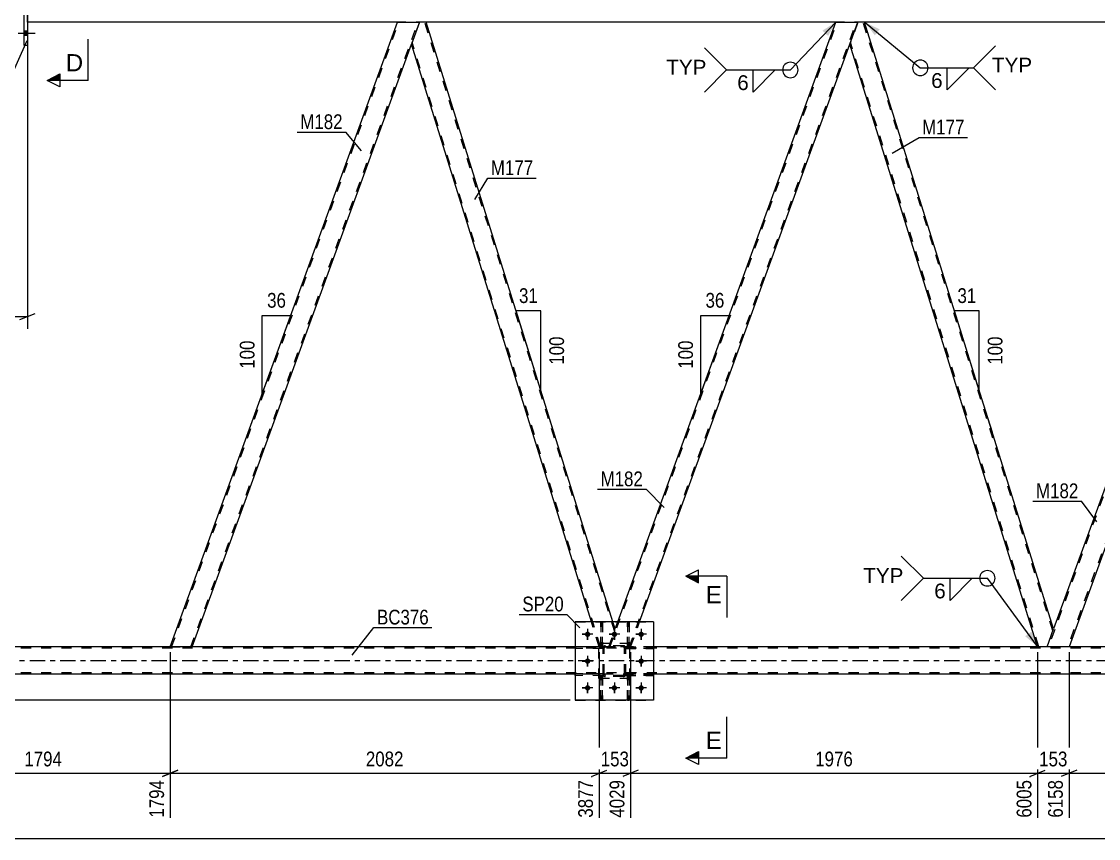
# Model space of a CAD drawing. Header units: millimetres. Extents: x 0 to 841, y 0 to 594.
# Drawn here: x 117.8 to 326.9, y 302.6 to 461.1 of the extents above; entities that cross this region are included whole.
import ezdxf

# ---------------------------------------------------------------- set-up
doc = ezdxf.new("R2010")
doc.units = ezdxf.units.MM
doc.linetypes.add('DXK_LINE_DOT2', pattern=[3.9198, 1.9599, -1.9599])
doc.linetypes.add('DXK_LINE_DOT3', pattern=[5.9187, 2.979, -0.9799, 0.9799, -0.9799])
doc.styles.add('Arial', font='ARIAL.TTF', dxfattribs={"height": 0.2})
doc.styles.add('Arial Narrow', font='ARIALN.TTF', dxfattribs={"height": 0.2})

# ---------------------------------------------------------------- blocks, each defined once
blk = doc.blocks.new('Part-318893670-3377 - 3250')
at = {"color": 2, "linetype": 'Continuous'}
for p, q in [((195.03, 460.98), (193.48, 456.73)), ((196.35, 460.98), (195.03, 460.98)), ((232.63, 344.59), (196.35, 460.98)), ((228.44, 344.59), (193.48, 456.73))]:
    blk.add_line(p, q, dxfattribs=at)
at = {"color": 7, "linetype": 'DXK_LINE_DOT2'}
for p, q in [((232.92, 342.86), (196.1, 460.98)), ((230.19, 339.76), (193.62, 457.1)), ((229.94, 339.76), (228.44, 344.59)), ((231.79, 339.76), (233.05, 343.23)), ((233.05, 343.23), (232.63, 344.59)), ((229.94, 339.76), (231.79, 339.76))]:
    blk.add_line(p, q, dxfattribs=at)
blk = doc.blocks.new('Part-318893670-3392 - 3250')
at = {"color": 2, "linetype": 'Continuous'}
for p, q in [((146.65, 339.76), (190.77, 460.98)), ((190.77, 460.98), (195.03, 460.98)), ((150.91, 339.76), (193.48, 456.73))]:
    blk.add_line(p, q, dxfattribs=at)
at = {"color": 7, "linetype": 'DXK_LINE_DOT2'}
for p, q in [((146.91, 339.76), (191.03, 460.98)), ((150.66, 339.76), (194.78, 460.98)), ((195.03, 460.98), (193.48, 456.73)), ((146.65, 339.76), (150.91, 339.76))]:
    blk.add_line(p, q, dxfattribs=at)
blk = doc.blocks.new('Part-318893670-3621 - 3250')
at = {"color": 7, "linetype": 'DXK_LINE_DOT2'}
for p, q in [((230.7, 339.75), (225.3, 339.75)), ((225.3, 339.75), (225.3, 339.43)), ((230.7, 339.43), (225.3, 339.43)), ((230.1, 339.43), (230.1, 339.75)), ((230.7, 339.43), (230.7, 339.75))]:
    blk.add_line(p, q, dxfattribs=at)
blk = doc.blocks.new('Part-318893670-3443 - 3250')
at = {"color": 2, "linetype": 'Continuous'}
for p, q in [((225.3, 339.76), (107.52, 339.76)), ((395.57, 339.76), (240.5, 339.76)), ((225.3, 334.48), (107.52, 334.48)), ((395.57, 334.48), (240.5, 334.48))]:
    blk.add_line(p, q, dxfattribs=at)
at = {"color": 7, "linetype": 'DXK_LINE_DOT2'}
for p, q in [((715.44, 339.52), (107.52, 339.52)), ((240.5, 339.76), (225.3, 339.76)), ((715.44, 334.72), (107.52, 334.72)), ((240.5, 334.48), (225.3, 334.48))]:
    blk.add_line(p, q, dxfattribs=at)
at = {"color": 7, "linetype": 'DXK_LINE_DOT3'}
blk.add_line((107.52, 337.12), (715.44, 337.12), dxfattribs=at)
blk = doc.blocks.new('Part-318893670-3609 - 3250')
at = {"color": 7, "linetype": 'DXK_LINE_DOT2'}
for p, q in [((235.46, 339.74), (235.46, 344.59)), ((235.46, 344.59), (235.78, 344.59)), ((235.78, 344.59), (235.78, 339.74)), ((235.46, 340.34), (235.78, 340.34)), ((235.78, 339.74), (235.46, 339.74))]:
    blk.add_line(p, q, dxfattribs=at)
blk = doc.blocks.new('Part-318893670-3587 - 3250')
at = {"color": 7, "linetype": 'DXK_LINE_DOT2'}
for p, q in [((230.7, 339.51), (230.74, 339.69)), ((230.74, 339.69), (230.7, 339.51)), ((230.7, 334.47), (230.7, 339.51)), ((230.94, 339.51), (230.96, 339.6)), ((230.94, 334.47), (230.94, 339.51)), ((230.96, 339.6), (231.01, 339.68)), ((231, 339.95), (231.18, 339.99)), ((231.18, 339.99), (231, 339.95)), ((231.01, 339.68), (231.09, 339.73)), ((231.09, 339.73), (231.18, 339.75)), ((234.62, 339.99), (231.18, 339.99)), ((231.18, 339.75), (234.62, 339.75)), ((234.62, 339.99), (234.81, 339.95)), ((234.81, 339.95), (234.62, 339.99)), ((234.62, 339.75), (234.72, 339.73)), ((234.72, 339.73), (234.79, 339.68)), ((234.79, 339.68), (234.85, 339.6)), ((234.85, 339.6), (234.86, 339.51)), ((234.86, 334.47), (234.86, 339.51)), ((235.07, 339.69), (235.1, 339.51)), ((235.1, 339.51), (235.07, 339.69)), ((235.1, 334.47), (235.1, 339.51)), ((230.74, 334.28), (230.7, 334.47)), ((230.7, 334.47), (230.74, 334.28)), ((230.96, 334.37), (230.94, 334.47)), ((231.01, 334.3), (230.96, 334.37)), ((231.18, 333.99), (231, 334.02)), ((231, 334.02), (231.18, 333.99)), ((231.09, 334.24), (231.01, 334.3)), ((231.18, 334.23), (231.09, 334.24)), ((234.62, 334.23), (231.18, 334.23)), ((234.62, 333.99), (231.18, 333.99)), ((234.72, 334.24), (234.62, 334.23)), ((234.81, 334.02), (234.62, 333.99)), ((234.62, 333.99), (234.81, 334.02)), ((234.79, 334.3), (234.72, 334.24)), ((234.85, 334.37), (234.79, 334.3)), ((234.86, 334.47), (234.85, 334.37)), ((235.1, 334.47), (235.07, 334.28)), ((235.07, 334.28), (235.1, 334.47))]:
    blk.add_line(p, q, dxfattribs=at)
at = {"color": 7, "linetype": 'DXK_LINE_DOT3'}
blk.add_line((232.9, 336.99), (232.9, 336.99), dxfattribs=at)
at = {"color": 7, "linetype": 'DXK_LINE_DOT2'}
for centre, start, end in [((231.18, 339.51), 112.5, 157.5), ((231.18, 339.51), 112.5, 157.5), ((234.62, 339.51), 22.5, 67.5), ((234.62, 339.51), 22.5, 67.5), ((231.18, 334.47), 202.5, 247.5), ((231.18, 334.47), 202.5, 247.5), ((234.62, 334.47), 292.5, 337.5), ((234.62, 334.47), 292.5, 337.5)]:
    blk.add_arc(centre, 0.48, start, end, dxfattribs=at)
blk = doc.blocks.new('Part-318893670-3475 - 3250')
at = {"color": 7, "linetype": 'DXK_LINE_DOT2'}
for p, q in [((230.58, 334.22), (230.26, 334.22)), ((230.26, 334.22), (230.26, 329.39)), ((230.26, 333.62), (230.58, 333.62)), ((230.58, 329.39), (230.58, 334.22)), ((230.26, 329.39), (230.58, 329.39))]:
    blk.add_line(p, q, dxfattribs=at)
blk = doc.blocks.new('Part-318893670-3476 - 3250')
at = {"color": 7, "linetype": 'DXK_LINE_DOT2'}
for p, q in [((235.78, 334.22), (235.46, 334.22)), ((235.46, 334.22), (235.46, 329.39)), ((235.46, 333.62), (235.78, 333.62)), ((235.78, 329.39), (235.78, 334.22)), ((235.46, 329.39), (235.78, 329.39))]:
    blk.add_line(p, q, dxfattribs=at)
blk = doc.blocks.new('Bolt-318893670-3637 - 3250')
at = {"linetype": 'Continuous'}
for points in [[(228.22, 342.19, -1), (227.18, 342.19, -1)], [(233.42, 342.19, -1), (232.38, 342.19, -1)], [(238.62, 342.19, -1), (237.58, 342.19, -1)], [(228.22, 336.99, -1), (227.18, 336.99, -1)], [(238.62, 336.99, -1), (237.58, 336.99, -1)], [(228.22, 331.79, -1), (227.18, 331.79, -1)], [(233.42, 331.79, -1), (232.38, 331.79, -1)], [(238.62, 331.79, -1), (237.58, 331.79, -1)]]:
    blk.add_hatch(color=1, dxfattribs=at).paths.add_polyline_path(points)
at = {"color": 1, "linetype": 'Continuous'}
for p, q in [((227.7, 343.23), (227.7, 341.15)), ((232.9, 343.23), (232.9, 341.15)), ((238.1, 343.23), (238.1, 341.15)), ((228.74, 342.19), (226.66, 342.19)), ((233.94, 342.19), (231.86, 342.19)), ((239.14, 342.19), (237.06, 342.19)), ((228.74, 336.99), (226.66, 336.99)), ((227.7, 338.03), (227.7, 335.95)), ((239.14, 336.99), (237.06, 336.99)), ((238.1, 338.03), (238.1, 335.95)), ((227.7, 332.83), (227.7, 330.75)), ((232.9, 332.83), (232.9, 330.75)), ((238.1, 332.83), (238.1, 330.75)), ((228.74, 331.79), (226.66, 331.79)), ((233.94, 331.79), (231.86, 331.79)), ((239.14, 331.79), (237.06, 331.79))]:
    blk.add_line(p, q, dxfattribs=at)
blk = doc.blocks.new('Part-318893670-3631 - 3250')
at = {"color": 7, "linetype": 'DXK_LINE_DOT2'}
for p, q in [((230.7, 339.75), (225.3, 339.75)), ((225.3, 339.43), (225.3, 339.75)), ((230.7, 339.43), (225.3, 339.43)), ((230.1, 339.43), (230.1, 339.75)), ((230.7, 339.75), (230.7, 339.43))]:
    blk.add_line(p, q, dxfattribs=at)
blk = doc.blocks.new('Part-318893670-3627 - 3250')
at = {"color": 7, "linetype": 'DXK_LINE_DOT2'}
for p, q in [((240.5, 339.75), (235.1, 339.75)), ((235.1, 339.75), (235.1, 339.43)), ((235.1, 339.43), (240.5, 339.43)), ((235.7, 339.43), (235.7, 339.75)), ((240.5, 339.43), (240.5, 339.75))]:
    blk.add_line(p, q, dxfattribs=at)
blk = doc.blocks.new('Part-318893670-3511 - 3250')
at = {"color": 2, "linetype": 'Continuous'}
blk.add_line((230.58, 344.59), (230.26, 344.59), dxfattribs=at)
at = {"color": 7, "linetype": 'DXK_LINE_DOT2'}
for p, q in [((230.26, 344.59), (230.26, 339.74)), ((230.58, 339.74), (230.58, 344.59)), ((230.26, 340.34), (230.58, 340.34)), ((230.26, 339.74), (230.58, 339.74))]:
    blk.add_line(p, q, dxfattribs=at)
blk = doc.blocks.new('Part-318893670-3512 - 3250')
at = {"color": 2, "linetype": 'Continuous'}
blk.add_line((235.78, 344.59), (235.46, 344.59), dxfattribs=at)
at = {"color": 7, "linetype": 'DXK_LINE_DOT2'}
for p, q in [((235.46, 344.59), (235.46, 339.74)), ((235.78, 339.74), (235.78, 344.59)), ((235.46, 340.34), (235.78, 340.34)), ((235.46, 339.74), (235.78, 339.74))]:
    blk.add_line(p, q, dxfattribs=at)
blk = doc.blocks.new('Part-318893670-3517 - 3250')
at = {"color": 2, "linetype": 'Continuous'}
for p, q in [((118.92, 469.48), (118.28, 469.48)), ((118.28, 456.48), (118.28, 469.48)), ((118.92, 469.48), (118.92, 456.48)), ((118.92, 456.48), (118.28, 456.48))]:
    blk.add_line(p, q, dxfattribs=at)
blk = doc.blocks.new('Part-318893670-3518 - 3250')
at = {"color": 7, "linetype": 'DXK_LINE_DOT2'}
for p, q in [((235.9, 340.39), (229.9, 340.39)), ((229.9, 333.59), (229.9, 340.39)), ((235.9, 333.59), (235.9, 340.39)), ((235.9, 333.59), (229.9, 333.59))]:
    blk.add_line(p, q, dxfattribs=at)
blk = doc.blocks.new('Part-318893670-3519 - 3250')
at = {"color": 7, "linetype": 'DXK_LINE_DOT2'}
for p, q in [((230.7, 339.51), (230.74, 339.69)), ((230.74, 339.69), (230.7, 339.51)), ((230.7, 334.47), (230.7, 339.51)), ((230.94, 339.51), (230.96, 339.6)), ((230.94, 334.47), (230.94, 339.51)), ((230.96, 339.6), (231.01, 339.68)), ((231, 339.95), (231.18, 339.99)), ((231.18, 339.99), (231, 339.95)), ((231.01, 339.68), (231.09, 339.73)), ((231.09, 339.73), (231.18, 339.75)), ((234.62, 339.99), (231.18, 339.99)), ((231.18, 339.75), (234.62, 339.75)), ((234.62, 339.99), (234.81, 339.95)), ((234.81, 339.95), (234.62, 339.99)), ((234.62, 339.75), (234.72, 339.73)), ((234.72, 339.73), (234.79, 339.68)), ((234.79, 339.68), (234.85, 339.6)), ((234.85, 339.6), (234.86, 339.51)), ((234.86, 334.47), (234.86, 339.51)), ((235.07, 339.69), (235.1, 339.51)), ((235.1, 339.51), (235.07, 339.69)), ((235.1, 334.47), (235.1, 339.51)), ((230.74, 334.28), (230.7, 334.47)), ((230.7, 334.47), (230.74, 334.28)), ((230.96, 334.37), (230.94, 334.47)), ((231.01, 334.3), (230.96, 334.37)), ((231.18, 333.99), (231, 334.02)), ((231, 334.02), (231.18, 333.99)), ((231.09, 334.24), (231.01, 334.3)), ((231.18, 334.23), (231.09, 334.24)), ((234.62, 334.23), (231.18, 334.23)), ((234.62, 333.99), (231.18, 333.99)), ((234.72, 334.24), (234.62, 334.23)), ((234.81, 334.02), (234.62, 333.99)), ((234.62, 333.99), (234.81, 334.02)), ((234.79, 334.3), (234.72, 334.24)), ((234.85, 334.37), (234.79, 334.3)), ((234.86, 334.47), (234.85, 334.37)), ((235.1, 334.47), (235.07, 334.28)), ((235.07, 334.28), (235.1, 334.47))]:
    blk.add_line(p, q, dxfattribs=at)
at = {"color": 7, "linetype": 'DXK_LINE_DOT3'}
blk.add_line((232.9, 336.99), (232.9, 336.99), dxfattribs=at)
at = {"color": 7, "linetype": 'DXK_LINE_DOT2'}
for centre, start, end in [((231.18, 339.51), 112.5, 157.5), ((231.18, 339.51), 112.5, 157.5), ((234.62, 339.51), 22.5, 67.5), ((234.62, 339.51), 22.5, 67.5), ((231.18, 334.47), 202.5, 247.5), ((231.18, 334.47), 202.5, 247.5), ((234.62, 334.47), 292.5, 337.5), ((234.62, 334.47), 292.5, 337.5)]:
    blk.add_arc(centre, 0.48, start, end, dxfattribs=at)
blk = doc.blocks.new('Part-318893670-3529 - 3250')
at = {"color": 7, "linetype": 'DXK_LINE_DOT2'}
for p, q in [((230.7, 334.55), (225.3, 334.55)), ((225.3, 334.55), (225.3, 334.23)), ((230.7, 334.23), (225.3, 334.23)), ((230.1, 334.23), (230.1, 334.55)), ((230.7, 334.23), (230.7, 334.55))]:
    blk.add_line(p, q, dxfattribs=at)
blk = doc.blocks.new('Part-318893670-3534 - 3250')
at = {"color": 2, "linetype": 'Continuous'}
for p, q in [((240.5, 344.59), (225.3, 344.59)), ((225.3, 344.59), (225.3, 329.39)), ((240.5, 344.59), (240.5, 329.39)), ((240.5, 329.39), (225.3, 329.39))]:
    blk.add_line(p, q, dxfattribs=at)
blk = doc.blocks.new('Part-318893670-3537 - 3250')
at = {"color": 7, "linetype": 'DXK_LINE_DOT2'}
for p, q in [((230.26, 339.74), (230.26, 344.59)), ((230.26, 344.59), (230.58, 344.59)), ((230.58, 344.59), (230.58, 339.74)), ((230.26, 340.34), (230.58, 340.34)), ((230.58, 339.74), (230.26, 339.74))]:
    blk.add_line(p, q, dxfattribs=at)
blk = doc.blocks.new('Part-318893670-3659 - 3250')
at = {"color": 7, "linetype": 'DXK_LINE_DOT2'}
for p, q in [((118.92, 460.98), (118.92, 464.98)), ((196.35, 460.98), (190.77, 460.98)), ((281.48, 460.98), (275.91, 460.98))]:
    blk.add_line(p, q, dxfattribs=at)
at = {"color": 2, "linetype": 'Continuous'}
for p, q in [((190.77, 460.98), (118.92, 460.98)), ((275.91, 460.98), (196.35, 460.98)), ((361.04, 460.98), (281.48, 460.98))]:
    blk.add_line(p, q, dxfattribs=at)
blk = doc.blocks.new('Part-318893670-3542 - 3250')
at = {"color": 7, "linetype": 'DXK_LINE_DOT2'}
for p, q in [((232.04, 339.76), (276.16, 460.98)), ((235.79, 339.76), (279.91, 460.98)), ((280.17, 460.98), (278.62, 456.73)), ((231.79, 339.76), (233.54, 344.59)), ((236.04, 339.76), (237.8, 344.59)), ((236.04, 339.76), (231.79, 339.76))]:
    blk.add_line(p, q, dxfattribs=at)
at = {"color": 2, "linetype": 'Continuous'}
for p, q in [((233.54, 344.59), (275.91, 460.98)), ((275.91, 460.98), (280.17, 460.98)), ((237.8, 344.59), (278.62, 456.73))]:
    blk.add_line(p, q, dxfattribs=at)
blk = doc.blocks.new('Part-318893670-3572 - 3250')
at = {"color": 7, "linetype": 'DXK_LINE_DOT2'}
for p, q in [((225.3, 344.59), (240.5, 344.59)), ((225.3, 344.59), (225.3, 329.39)), ((240.5, 344.59), (240.5, 329.39)), ((225.3, 329.39), (240.5, 329.39))]:
    blk.add_line(p, q, dxfattribs=at)
blk = doc.blocks.new('Part-318893670-3582 - 3250')
at = {"color": 2, "linetype": 'Continuous'}
for p, q in [((278.62, 456.73), (280.17, 460.98)), ((281.48, 460.98), (280.17, 460.98)), ((318.19, 343.23), (281.48, 460.98)), ((315.08, 339.76), (278.62, 456.73)), ((316.92, 339.76), (318.19, 343.23))]:
    blk.add_line(p, q, dxfattribs=at)
at = {"color": 7, "linetype": 'DXK_LINE_DOT2'}
for p, q in [((318.05, 342.86), (281.23, 460.98)), ((315.33, 339.76), (278.75, 457.1)), ((316.92, 339.76), (315.08, 339.76))]:
    blk.add_line(p, q, dxfattribs=at)
blk = doc.blocks.new('Part-318893670-3588 - 3250')
at = {"color": 7, "linetype": 'DXK_LINE_DOT2'}
for p, q in [((235.9, 340.39), (229.9, 340.39)), ((229.9, 333.59), (229.9, 340.39)), ((235.9, 333.59), (235.9, 340.39)), ((235.9, 333.59), (229.9, 333.59))]:
    blk.add_line(p, q, dxfattribs=at)
blk = doc.blocks.new('Part-318893670-3589 - 3250')
at = {"color": 7, "linetype": 'DXK_LINE_DOT2'}
for p, q in [((235.1, 339.43), (235.1, 339.75)), ((235.1, 339.75), (240.5, 339.75)), ((240.5, 339.43), (235.1, 339.43)), ((235.7, 339.43), (235.7, 339.75)), ((240.5, 339.75), (240.5, 339.43))]:
    blk.add_line(p, q, dxfattribs=at)
blk = doc.blocks.new('Bolt-318893670-3594 - 3250')
at = {"linetype": 'Continuous'}
for points in [[(118.92, 466.64), (118.92, 467.52), (118.28, 467.52), (118.28, 466.64)], [(118.92, 466.64), (118.92, 467.52), (118.28, 467.52), (118.28, 466.64)], [(118.92, 466.64), (118.92, 467.52), (118.28, 467.52), (118.28, 466.64)], [(118.92, 462.54), (118.92, 463.42), (118.28, 463.42), (118.28, 462.54)], [(118.92, 462.54), (118.92, 463.42), (118.28, 463.42), (118.28, 462.54)], [(118.92, 458.44), (118.92, 459.32), (118.28, 459.32), (118.28, 458.44)], [(118.92, 458.44), (118.92, 459.32), (118.28, 459.32), (118.28, 458.44)], [(118.92, 458.44), (118.92, 459.32), (118.28, 459.32), (118.28, 458.44)]]:
    blk.add_hatch(color=1, dxfattribs=at).paths.add_polyline_path(points)
at = {"color": 1, "linetype": 'Continuous'}
for p, q in [((117.12, 467.08), (120.44, 467.08)), ((117.12, 467.08), (120.44, 467.08)), ((117.12, 467.08), (120.44, 467.08)), ((118.28, 467.52), (118.92, 467.52)), ((118.28, 467.52), (118.92, 467.52)), ((118.28, 467.52), (118.92, 467.52)), ((118.28, 466.64), (118.92, 466.64)), ((118.28, 466.64), (118.92, 466.64)), ((118.28, 466.64), (118.92, 466.64)), ((117.12, 462.98), (120.44, 462.98)), ((117.12, 462.98), (120.44, 462.98)), ((118.28, 463.42), (118.92, 463.42)), ((118.28, 463.42), (118.92, 463.42)), ((118.28, 462.54), (118.92, 462.54)), ((118.28, 462.54), (118.92, 462.54)), ((117.12, 458.88), (120.44, 458.88)), ((117.12, 458.88), (120.44, 458.88)), ((117.12, 458.88), (120.44, 458.88)), ((118.28, 459.32), (118.92, 459.32)), ((118.28, 459.32), (118.92, 459.32)), ((118.28, 459.32), (118.92, 459.32)), ((118.28, 458.44), (118.92, 458.44)), ((118.28, 458.44), (118.92, 458.44)), ((118.28, 458.44), (118.92, 458.44))]:
    blk.add_line(p, q, dxfattribs=at)
blk = doc.blocks.new('Part-318893670-3602 - 3250')
at = {"color": 7, "linetype": 'DXK_LINE_DOT2'}
for p, q in [((235.1, 334.23), (235.1, 334.55)), ((235.1, 334.55), (240.5, 334.55)), ((240.5, 334.23), (235.1, 334.23)), ((235.7, 334.23), (235.7, 334.55)), ((240.5, 334.55), (240.5, 334.23))]:
    blk.add_line(p, q, dxfattribs=at)
blk = doc.blocks.new('Part-318893670-3612 - 3250')
at = {"color": 7, "linetype": 'DXK_LINE_DOT2'}
for p, q in [((230.26, 329.39), (230.26, 334.22)), ((230.26, 334.22), (230.58, 334.22)), ((230.26, 333.62), (230.58, 333.62)), ((230.58, 334.22), (230.58, 329.39)), ((230.58, 329.39), (230.26, 329.39))]:
    blk.add_line(p, q, dxfattribs=at)
blk = doc.blocks.new('Part-318893670-3615 - 3250')
at = {"color": 7, "linetype": 'DXK_LINE_DOT2'}
for p, q in [((235.46, 329.39), (235.46, 334.22)), ((235.46, 334.22), (235.78, 334.22)), ((235.46, 333.62), (235.78, 333.62)), ((235.78, 334.22), (235.78, 329.39)), ((235.78, 329.39), (235.46, 329.39))]:
    blk.add_line(p, q, dxfattribs=at)
blk = doc.blocks.new('Part-318893670-3618 - 3250')
at = {"color": 7, "linetype": 'DXK_LINE_DOT2'}
for p, q in [((240.5, 334.55), (235.1, 334.55)), ((235.1, 334.55), (235.1, 334.23)), ((235.1, 334.23), (240.5, 334.23)), ((235.7, 334.23), (235.7, 334.55)), ((240.5, 334.23), (240.5, 334.55))]:
    blk.add_line(p, q, dxfattribs=at)
blk = doc.blocks.new('Part-318893670-3632 - 3250')
at = {"color": 7, "linetype": 'DXK_LINE_DOT2'}
for p, q in [((230.7, 334.55), (225.3, 334.55)), ((225.3, 334.23), (225.3, 334.55)), ((230.7, 334.23), (225.3, 334.23)), ((230.1, 334.23), (230.1, 334.55)), ((230.7, 334.55), (230.7, 334.23))]:
    blk.add_line(p, q, dxfattribs=at)
blk = doc.blocks.new('Bolt-318893670-3638 - 3250')
at = {"color": 1, "linetype": 'Continuous'}
for p, q in [((227.7, 343.23), (227.7, 342.53)), ((232.9, 343.23), (232.9, 342.53)), ((238.1, 343.23), (238.1, 342.53)), ((226.66, 342.19), (227.36, 342.19)), ((227.7, 341.15), (227.7, 341.84)), ((228.74, 342.19), (228.05, 342.19)), ((231.86, 342.19), (232.56, 342.19)), ((232.9, 341.15), (232.9, 341.84)), ((233.94, 342.19), (233.25, 342.19)), ((237.06, 342.19), (237.76, 342.19)), ((238.1, 341.15), (238.1, 341.84)), ((239.14, 342.19), (238.45, 342.19)), ((226.66, 336.99), (227.36, 336.99)), ((227.7, 338.03), (227.7, 337.33)), ((228.74, 336.99), (228.05, 336.99)), ((237.06, 336.99), (237.76, 336.99)), ((238.1, 338.03), (238.1, 337.33)), ((239.14, 336.99), (238.45, 336.99)), ((227.7, 335.95), (227.7, 336.64)), ((238.1, 335.95), (238.1, 336.64)), ((227.7, 332.83), (227.7, 332.13)), ((232.9, 332.83), (232.9, 332.13)), ((238.1, 332.83), (238.1, 332.13)), ((226.66, 331.79), (227.36, 331.79)), ((227.7, 330.75), (227.7, 331.44)), ((228.74, 331.79), (228.05, 331.79)), ((231.86, 331.79), (232.56, 331.79)), ((232.9, 330.75), (232.9, 331.44)), ((233.94, 331.79), (233.25, 331.79)), ((237.06, 331.79), (237.76, 331.79)), ((238.1, 330.75), (238.1, 331.44)), ((239.14, 331.79), (238.45, 331.79))]:
    blk.add_line(p, q, dxfattribs=at)
blk = doc.blocks.new('Part-318893670-3644 - 3250')
at = {"color": 7, "linetype": 'DXK_LINE_DOT2'}
for p, q in [((361.3, 460.98), (317.18, 339.76)), ((365.04, 460.98), (320.92, 339.76)), ((365.3, 460.98), (363.75, 456.73)), ((316.92, 339.76), (318.19, 343.23)), ((321.18, 339.76), (316.92, 339.76))]:
    blk.add_line(p, q, dxfattribs=at)
at = {"color": 2, "linetype": 'Continuous'}
for p, q in [((361.04, 460.98), (318.19, 343.23)), ((365.3, 460.98), (361.04, 460.98)), ((363.75, 456.73), (321.18, 339.76))]:
    blk.add_line(p, q, dxfattribs=at)
blk = doc.blocks.new('AngleDimension-318893670-12208 - 3250')
at = {"color": 7, "linetype": 'Continuous'}
for p, q in [((164.52, 404.08), (170.07, 404.08)), ((164.52, 388.86), (170.07, 404.08)), ((164.52, 388.86), (164.52, 404.08)), ((164.77, 389.55), (164.52, 388.86))]:
    blk.add_line(p, q, dxfattribs=at)
at = {"color": 0}
for points in [[(169.72, 404.98), (169.72, 409.18), (164.87, 409.18), (164.87, 404.98)], [(163.62, 399.81), (159.42, 399.81), (159.42, 393.13), (163.62, 393.13)]]:
    blk.add_wipeout(points, dxfattribs=at)
at = {"color": 3, "style": 'Arial Narrow'}
blk.add_text('36', height=2.863, dxfattribs=at).set_placement((165.47, 405.58))
blk.add_text('100', height=2.863, rotation=90.0002, dxfattribs=at).set_placement((163.02, 393.73))
blk = doc.blocks.new('StraightDimension-318893670-4347 - 3250')
at = {"color": 7, "linetype": 'Continuous'}
for p, q in [((46.69, 471.81), (45.49, 474.81)), ((121.87, 473.31), (43.24, 473.31)), ((46.09, 329.39), (46.09, 473.31)), ((45.49, 330.89), (46.69, 327.89)), ((224.3, 329.39), (43.24, 329.39))]:
    blk.add_line(p, q, dxfattribs=at)
at = {"color": 0}
blk.add_wipeout([(45.34, 405.6), (41.14, 405.6), (41.14, 397.09), (45.34, 397.09)], dxfattribs=at)
at = {"color": 3, "style": 'Arial Narrow'}
blk.add_text('3598', height=2.863, rotation=90.0002, dxfattribs=at).set_placement((44.74, 397.69))
blk = doc.blocks.new('AngleDimension-318893670-12347 - 3250')
at = {"color": 7, "linetype": 'Continuous'}
for p, q in [((249.66, 404.08), (255.2, 404.08)), ((249.66, 388.86), (255.2, 404.08)), ((249.66, 388.86), (249.66, 404.08)), ((249.91, 389.55), (249.66, 388.86))]:
    blk.add_line(p, q, dxfattribs=at)
at = {"color": 0}
for points in [[(254.86, 404.98), (254.86, 409.18), (250, 409.18), (250, 404.98)], [(248.76, 399.81), (244.56, 399.81), (244.56, 393.13), (248.76, 393.13)]]:
    blk.add_wipeout(points, dxfattribs=at)
at = {"color": 3, "style": 'Arial Narrow'}
blk.add_text('36', height=2.863, dxfattribs=at).set_placement((250.6, 405.58))
blk.add_text('100', height=2.863, rotation=90.0002, dxfattribs=at).set_placement((248.16, 393.73))
blk = doc.blocks.new('StraightDimension-318893670-4085 - 3250')
at = {"color": 7, "linetype": 'Continuous'}
for p, q in [((321.18, 338.76), (321.18, 306.61)), ((400.21, 338.76), (400.21, 306.61)), ((322.68, 315.82), (319.68, 314.62)), ((398.71, 314.62), (401.71, 315.82)), ((321.18, 315.22), (400.21, 315.22))]:
    blk.add_line(p, q, dxfattribs=at)
at = {"color": 0}
blk.add_wipeout([(364.95, 315.97), (364.95, 320.17), (356.44, 320.17), (356.44, 315.97)], dxfattribs=at)
at = {"color": 0, "linetype": 'Continuous'}
blk.add_wipeout([(399.61, 314.52), (395.41, 314.52), (395.41, 306.01), (399.61, 306.01)], dxfattribs=at)
at = {"color": 3, "style": 'Arial Narrow'}
blk.add_text('1976', height=2.863, dxfattribs=at).set_placement((357.04, 316.57))
at = {"color": 3, "linetype": 'Continuous', "style": 'Arial Narrow'}
blk.add_text('8133', height=2.863, rotation=90.0002, dxfattribs=at).set_placement((399.01, 306.61))
blk = doc.blocks.new('StraightDimension-318893670-3990 - 3250')
at = {"color": 7, "linetype": 'Continuous'}
blk.add_line((96.66, 302.58), (767.17, 302.58), dxfattribs=at)
blk = doc.blocks.new('StraightDimension-318893670-4001 - 3250')
at = {"color": 7, "linetype": 'Continuous'}
for p, q in [((146.65, 338.76), (146.65, 306.61)), ((97.3, 329.62), (97.3, 312.09)), ((98.8, 315.82), (95.8, 314.62)), ((145.15, 314.62), (148.15, 315.82)), ((97.3, 315.22), (146.65, 315.22))]:
    blk.add_line(p, q, dxfattribs=at)
at = {"color": 0}
blk.add_wipeout([(126.23, 315.97), (126.23, 320.17), (117.72, 320.17), (117.72, 315.97)], dxfattribs=at)
at = {"color": 0, "linetype": 'Continuous'}
for points in [[(96.7, 314.52), (92.5, 314.52), (92.5, 311.49), (96.7, 311.49)], [(146.05, 314.52), (141.85, 314.52), (141.85, 306.01), (146.05, 306.01)]]:
    blk.add_wipeout(points, dxfattribs=at)
at = {"color": 3, "style": 'Arial Narrow'}
blk.add_text('1794', height=2.863, dxfattribs=at).set_placement((118.32, 316.57))
at = {"color": 3, "linetype": 'Continuous', "style": 'Arial Narrow'}
for s, height, p in [('0', 2.86, (96.1, 312.09)), ('1794', 2.863, (145.45, 306.61))]:
    blk.add_text(s, height=height, rotation=90.0002, dxfattribs=at).set_placement(p)
blk = doc.blocks.new('StraightDimension-318893670-4011 - 3250')
at = {"color": 7, "linetype": 'Continuous'}
for p, q in [((146.65, 338.76), (146.65, 306.61)), ((229.94, 338.76), (229.94, 306.61)), ((148.15, 315.82), (145.15, 314.62)), ((228.44, 314.62), (231.44, 315.82)), ((146.65, 315.22), (229.94, 315.22))]:
    blk.add_line(p, q, dxfattribs=at)
at = {"color": 0}
blk.add_wipeout([(192.55, 315.97), (192.55, 320.17), (184.04, 320.17), (184.04, 315.97)], dxfattribs=at)
at = {"color": 0, "linetype": 'Continuous'}
blk.add_wipeout([(229.34, 314.52), (225.14, 314.52), (225.14, 306.01), (229.34, 306.01)], dxfattribs=at)
at = {"color": 3, "style": 'Arial Narrow'}
blk.add_text('2082', height=2.863, dxfattribs=at).set_placement((184.64, 316.57))
at = {"color": 3, "linetype": 'Continuous', "style": 'Arial Narrow'}
blk.add_text('3877', height=2.863, rotation=90.0002, dxfattribs=at).set_placement((228.74, 306.61))
blk = doc.blocks.new('StraightDimension-318893670-4028 - 3250')
at = {"color": 7, "linetype": 'Continuous'}
for p, q in [((229.94, 338.76), (229.94, 306.61)), ((236.04, 338.76), (236.04, 306.61)), ((228.44, 314.62), (231.44, 315.82)), ((237.54, 315.82), (234.54, 314.62)), ((229.94, 315.22), (236.04, 315.22))]:
    blk.add_line(p, q, dxfattribs=at)
at = {"color": 0}
blk.add_wipeout([(236.34, 315.97), (236.34, 320.17), (229.65, 320.17), (229.65, 315.97)], dxfattribs=at)
at = {"color": 0, "linetype": 'Continuous'}
blk.add_wipeout([(235.44, 314.52), (231.24, 314.52), (231.24, 306.01), (235.44, 306.01)], dxfattribs=at)
at = {"color": 3, "style": 'Arial Narrow'}
blk.add_text('153', height=2.863, dxfattribs=at).set_placement((230.25, 316.57))
at = {"color": 3, "linetype": 'Continuous', "style": 'Arial Narrow'}
blk.add_text('4029', height=2.863, rotation=90.0002, dxfattribs=at).set_placement((234.84, 306.61))
blk = doc.blocks.new('StraightDimension-318893670-4047 - 3250')
at = {"color": 7, "linetype": 'Continuous'}
for p, q in [((236.04, 338.76), (236.04, 306.61)), ((315.08, 338.76), (315.08, 306.61)), ((237.54, 315.82), (234.54, 314.62)), ((313.58, 314.62), (316.58, 315.82)), ((236.04, 315.22), (315.08, 315.22))]:
    blk.add_line(p, q, dxfattribs=at)
at = {"color": 0}
blk.add_wipeout([(279.82, 315.97), (279.82, 320.17), (271.3, 320.17), (271.3, 315.97)], dxfattribs=at)
at = {"color": 0, "linetype": 'Continuous'}
blk.add_wipeout([(314.48, 314.52), (310.28, 314.52), (310.28, 306.01), (314.48, 306.01)], dxfattribs=at)
at = {"color": 3, "style": 'Arial Narrow'}
blk.add_text('1976', height=2.863, dxfattribs=at).set_placement((271.9, 316.57))
at = {"color": 3, "linetype": 'Continuous', "style": 'Arial Narrow'}
blk.add_text('6005', height=2.863, rotation=90.0002, dxfattribs=at).set_placement((313.88, 306.61))
blk = doc.blocks.new('StraightDimension-318893670-4066 - 3250')
at = {"color": 7, "linetype": 'Continuous'}
for p, q in [((315.08, 338.76), (315.08, 306.61)), ((321.18, 338.76), (321.18, 306.61)), ((313.58, 314.62), (316.58, 315.82)), ((322.68, 315.82), (319.68, 314.62)), ((315.08, 315.22), (321.18, 315.22))]:
    blk.add_line(p, q, dxfattribs=at)
at = {"color": 0}
blk.add_wipeout([(321.47, 315.97), (321.47, 320.17), (314.79, 320.17), (314.79, 315.97)], dxfattribs=at)
at = {"color": 0, "linetype": 'Continuous'}
blk.add_wipeout([(320.58, 314.52), (316.38, 314.52), (316.38, 306.01), (320.58, 306.01)], dxfattribs=at)
at = {"color": 3, "style": 'Arial Narrow'}
blk.add_text('153', height=2.863, dxfattribs=at).set_placement((315.39, 316.57))
at = {"color": 3, "linetype": 'Continuous', "style": 'Arial Narrow'}
blk.add_text('6158', height=2.863, rotation=90.0002, dxfattribs=at).set_placement((319.98, 306.61))
blk = doc.blocks.new('StraightDimension-318893670-4255 - 3250')
at = {"color": 7, "linetype": 'Continuous'}
for p, q in [((118.92, 459.98), (118.92, 401.48)), ((97.3, 340.76), (97.3, 406.73)), ((98.8, 404.48), (95.8, 403.28)), ((97.3, 403.88), (118.92, 403.88)), ((117.42, 403.28), (120.42, 404.48))]:
    blk.add_line(p, q, dxfattribs=at)
at = {"color": 0}
blk.add_wipeout([(112.36, 404.63), (112.36, 408.83), (103.85, 408.83), (103.85, 404.63)], dxfattribs=at)
at = {"color": 3, "style": 'Arial Narrow'}
blk.add_text('1101', height=2.863, dxfattribs=at).set_placement((104.45, 405.23))
blk = doc.blocks.new('AngleDimension-318893670-12222 - 3250')
at = {"color": 7, "linetype": 'Continuous'}
for p, q in [((218.62, 404.99), (213.8, 404.99)), ((218.62, 389.52), (213.8, 404.99)), ((218.62, 389.52), (218.62, 404.99)), ((221.17, 381.34), (218.62, 389.52))]:
    blk.add_line(p, q, dxfattribs=at)
at = {"color": 0}
for points in [[(218.64, 405.89), (218.64, 410.09), (213.78, 410.09), (213.78, 405.89)], [(223.72, 400.59), (219.52, 400.59), (219.52, 393.91), (223.72, 393.91)]]:
    blk.add_wipeout(points, dxfattribs=at)
at = {"color": 3, "style": 'Arial Narrow'}
blk.add_text('31', height=2.863, dxfattribs=at).set_placement((214.38, 406.49))
blk.add_text('100', height=2.863, rotation=90.0002, dxfattribs=at).set_placement((223.12, 394.51))
blk = doc.blocks.new('AngleDimension-318893670-12345 - 3250')
at = {"color": 7, "linetype": 'Continuous'}
for p, q in [((303.76, 404.99), (298.94, 404.99)), ((303.76, 389.52), (298.94, 404.99)), ((303.76, 389.52), (303.76, 404.99)), ((306.31, 381.34), (303.76, 389.52))]:
    blk.add_line(p, q, dxfattribs=at)
at = {"color": 0}
for points in [[(303.78, 405.89), (303.78, 410.09), (298.92, 410.09), (298.92, 405.89)], [(308.86, 400.59), (304.66, 400.59), (304.66, 393.91), (308.86, 393.91)]]:
    blk.add_wipeout(points, dxfattribs=at)
at = {"color": 3, "style": 'Arial Narrow'}
blk.add_text('31', height=2.863, dxfattribs=at).set_placement((299.52, 406.49))
blk.add_text('100', height=2.863, rotation=90.0002, dxfattribs=at).set_placement((308.26, 394.51))
blk = doc.blocks.new('Mark-318893670-3373 - 3250')
at = {"color": 0}
blk.add_wipeout([(217.13, 431.31), (217.13, 434.31), (208.91, 434.31), (208.91, 431.31)], dxfattribs=at)
blk.add_wipeout([(217.13, 431.31), (217.13, 434.31), (208.91, 434.31), (208.91, 431.31)], dxfattribs=at)
at = {"color": 30, "linetype": 'Continuous'}
for p, q in [((205.79, 426.58), (208.31, 430.71)), ((208.31, 430.71), (217.73, 430.71))]:
    blk.add_line(p, q, dxfattribs=at)
at = {"color": 3, "style": 'Arial Narrow'}
blk.add_text('M177', height=2.863, dxfattribs=at).set_placement((208.91, 431.31))
blk = doc.blocks.new('Mark-318893670-3388 - 3250')
at = {"color": 0}
blk.add_wipeout([(180.13, 440.24), (180.13, 443.24), (171.91, 443.24), (171.91, 440.24)], dxfattribs=at)
blk.add_wipeout([(180.13, 440.24), (180.13, 443.24), (171.91, 443.24), (171.91, 440.24)], dxfattribs=at)
at = {"color": 30, "linetype": 'Continuous'}
for p in [(171.31, 439.64), (183.82, 436.04)]:
    blk.add_line(p, (180.73, 439.64), dxfattribs=at)
at = {"color": 3, "style": 'Arial Narrow'}
blk.add_text('M182', height=2.863, dxfattribs=at).set_placement((171.91, 440.24))
blk = doc.blocks.new('Mark-318893670-3439 - 3250')
at = {"color": 0}
blk.add_wipeout([(196.86, 344.1), (196.86, 347.1), (186.81, 347.1), (186.81, 344.1)], dxfattribs=at)
blk.add_wipeout([(196.86, 344.1), (196.86, 347.1), (186.81, 347.1), (186.81, 344.1)], dxfattribs=at)
at = {"color": 30, "linetype": 'Continuous'}
for p, q in [((182, 338.15), (186.21, 343.5)), ((186.21, 343.5), (197.46, 343.5))]:
    blk.add_line(p, q, dxfattribs=at)
at = {"color": 3, "style": 'Arial Narrow'}
blk.add_text('BC376', height=2.863, dxfattribs=at).set_placement((186.81, 344.1))
blk = doc.blocks.new('Mark-318893670-3513 - 3250')
at = {"color": 0}
blk.add_wipeout([(112.79, 445.94), (112.79, 448.94), (104.75, 448.94), (104.75, 445.94)], dxfattribs=at)
blk.add_wipeout([(112.79, 445.94), (112.79, 448.94), (104.75, 448.94), (104.75, 445.94)], dxfattribs=at)
at = {"color": 30, "linetype": 'Continuous'}
for p in [(118.8, 457.37), (104.15, 445.34)]:
    blk.add_line(p, (113.39, 445.34), dxfattribs=at)
at = {"color": 3, "style": 'Arial Narrow'}
blk.add_text('SP19', height=2.863, dxfattribs=at).set_placement((104.75, 445.94))
blk = doc.blocks.new('Mark-318893670-3530 - 3250')
at = {"color": 0}
blk.add_wipeout([(223.07, 346.64), (223.07, 349.64), (215.03, 349.64), (215.03, 346.64)], dxfattribs=at)
blk.add_wipeout([(223.07, 346.64), (223.07, 349.64), (215.03, 349.64), (215.03, 346.64)], dxfattribs=at)
at = {"color": 30, "linetype": 'Continuous'}
for p in [(214.43, 346.04), (226.19, 343.46)]:
    blk.add_line(p, (223.67, 346.04), dxfattribs=at)
at = {"color": 3, "style": 'Arial Narrow'}
blk.add_text('SP20', height=2.863, dxfattribs=at).set_placement((215.03, 346.64))
blk = doc.blocks.new('Mark-318893670-3538 - 3250')
at = {"color": 0}
blk.add_wipeout([(238.45, 370.93), (238.45, 373.93), (230.22, 373.93), (230.22, 370.93)], dxfattribs=at)
blk.add_wipeout([(238.45, 370.93), (238.45, 373.93), (230.22, 373.93), (230.22, 370.93)], dxfattribs=at)
at = {"color": 30, "linetype": 'Continuous'}
for p in [(229.62, 370.33), (242.58, 366.79)]:
    blk.add_line(p, (239.05, 370.33), dxfattribs=at)
at = {"color": 3, "style": 'Arial Narrow'}
blk.add_text('M182', height=2.863, dxfattribs=at).set_placement((230.22, 370.93))
blk = doc.blocks.new('Mark-318893670-3578 - 3250')
at = {"color": 0}
blk.add_wipeout([(300.88, 439.2), (300.88, 442.2), (292.66, 442.2), (292.66, 439.2)], dxfattribs=at)
blk.add_wipeout([(300.88, 439.2), (300.88, 442.2), (292.66, 442.2), (292.66, 439.2)], dxfattribs=at)
at = {"color": 30, "linetype": 'Continuous'}
for p, q in [((286.86, 435.6), (292.06, 438.6)), ((292.06, 438.6), (301.48, 438.6))]:
    blk.add_line(p, q, dxfattribs=at)
at = {"color": 3, "style": 'Arial Narrow'}
blk.add_text('M177', height=2.863, dxfattribs=at).set_placement((292.66, 439.2))
blk = doc.blocks.new('Mark-318893670-3640 - 3250')
at = {"color": 0}
blk.add_wipeout([(323, 368.61), (323, 371.61), (314.78, 371.61), (314.78, 368.61)], dxfattribs=at)
blk.add_wipeout([(323, 368.61), (323, 371.61), (314.78, 371.61), (314.78, 368.61)], dxfattribs=at)
at = {"color": 30, "linetype": 'Continuous'}
for p in [(314.18, 368.01), (326.61, 364.02)]:
    blk.add_line(p, (323.6, 368.01), dxfattribs=at)
at = {"color": 3, "style": 'Arial Narrow'}
blk.add_text('M182', height=2.863, dxfattribs=at).set_placement((314.78, 368.61))
blk = doc.blocks.new('SectionMark-318893670-4685 - 3250')
at = {"linetype": 'Continuous'}
for points in [[(125.24, 485.21), (125.24, 483.96), (122.74, 485.21)], [(125.24, 450.95), (125.24, 449.7), (122.74, 449.7)]]:
    blk.add_hatch(color=6, dxfattribs=at).paths.add_polyline_path(points)
at = {"color": 6, "linetype": 'Continuous'}
for p, q in [((122.74, 485.21), (125.24, 486.46)), ((130.74, 485.21), (122.74, 485.21)), ((122.74, 485.21), (125.24, 483.96)), ((125.24, 483.96), (125.24, 486.46)), ((122.74, 449.7), (125.24, 450.95)), ((130.74, 449.7), (122.74, 449.7)), ((125.24, 448.45), (122.74, 449.7)), ((125.24, 450.95), (125.24, 448.45))]:
    blk.add_line(p, q, dxfattribs=at)
at = {"color": 0, "linetype": 'Continuous'}
for points in [[(129.74, 479.96), (129.74, 483.46), (126.37, 483.46), (126.37, 479.96)], [(129.74, 451.45), (129.74, 454.95), (126.37, 454.95), (126.37, 451.45)]]:
    blk.add_wipeout(points, dxfattribs=at)
at = {"color": 6, "linetype": 'Continuous'}
for p, q in [((130.74, 485.21), (130.74, 477.21)), ((130.74, 449.7), (130.74, 457.7))]:
    blk.add_line(p, q, dxfattribs=at)
at = {"color": 3, "linetype": 'Continuous', "style": 'Arial'}
for p in [(126.37, 479.96), (126.37, 451.45)]:
    blk.add_text('D', height=3.34, dxfattribs=at).set_placement(p)
blk = doc.blocks.new('SectionMark-318893670-4687 - 3250')
at = {"linetype": 'Continuous'}
for points in [[(249.25, 353.45), (249.25, 352.2), (246.75, 353.45)], [(249.25, 319.43), (249.25, 318.18), (246.75, 318.18)]]:
    blk.add_hatch(color=6, dxfattribs=at).paths.add_polyline_path(points)
at = {"color": 6, "linetype": 'Continuous'}
for p, q in [((246.75, 353.45), (249.25, 354.7)), ((254.75, 353.45), (246.75, 353.45)), ((246.75, 353.45), (249.25, 352.2)), ((249.25, 352.2), (249.25, 354.7)), ((246.75, 318.18), (249.25, 319.43)), ((254.75, 318.18), (246.75, 318.18)), ((249.25, 316.93), (246.75, 318.18)), ((249.25, 319.43), (249.25, 316.93))]:
    blk.add_line(p, q, dxfattribs=at)
at = {"color": 0, "linetype": 'Continuous'}
for points in [[(253.75, 348.2), (253.75, 351.7), (250.64, 351.7), (250.64, 348.2)], [(253.75, 319.93), (253.75, 323.43), (250.64, 323.43), (250.64, 319.93)]]:
    blk.add_wipeout(points, dxfattribs=at)
at = {"color": 6, "linetype": 'Continuous'}
for p, q in [((254.75, 353.45), (254.75, 345.45)), ((254.75, 318.18), (254.75, 326.18))]:
    blk.add_line(p, q, dxfattribs=at)
at = {"color": 3, "linetype": 'Continuous', "style": 'Arial'}
for p in [(250.64, 348.2), (250.64, 319.93)]:
    blk.add_text('E', height=3.34, dxfattribs=at).set_placement(p)
blk = doc.blocks.new('WeldMark-318893670-4693 - 3250')
at = {"linetype": 'Continuous'}
blk.add_hatch(color=30, dxfattribs=at).paths.add_polyline_path([(283.47, 458.44), (281.63, 460.93), (284.42, 459.6)])
at = {"color": 30, "linetype": 'Continuous'}
blk.add_line((281.63, 460.93), (292.31, 452.13), dxfattribs=at)
at = {"color": 3, "linetype": 'Continuous'}
for q in [(306.92, 456.42), (306.92, 447.85)]:
    blk.add_line((302.63, 452.13), q, dxfattribs=at)
blk.add_arc((292.31, 452.13), 1.5, 90, 270, dxfattribs=at)
at = {"color": 0}
blk.add_wipeout([(296.83, 448.03), (296.83, 451.43), (294.21, 451.43), (294.21, 448.03)], dxfattribs=at)
at = {"color": 30, "linetype": 'Continuous'}
blk.add_line((292.31, 452.13), (302.63, 452.13), dxfattribs=at)
at = {"color": 3, "linetype": 'Continuous'}
for p, q in [((297.49, 452.13), (301.77, 452.13)), ((301.77, 452.13), (297.49, 447.85)), ((297.49, 447.85), (297.49, 452.13))]:
    blk.add_line(p, q, dxfattribs=at)
blk.add_arc((292.31, 452.13), 1.5, 270, 90, dxfattribs=at)
at = {"color": 3, "style": 'Arial'}
blk.add_text('6', height=2.87, dxfattribs=at).set_placement((294.41, 448.23))
at = {"color": 0, "linetype": 'Continuous'}
blk.add_wipeout([(314.01, 451.23), (314.01, 454.23), (306.23, 454.23), (306.23, 451.23)], dxfattribs=at)
blk.add_wipeout([(314.01, 451.23), (314.01, 454.23), (306.23, 454.23), (306.23, 451.23)], dxfattribs=at)
at = {"color": 3, "linetype": 'Continuous', "style": 'Arial'}
blk.add_text('TYP', height=2.865, dxfattribs=at).set_placement((306.23, 451.23))
blk = doc.blocks.new('WeldMark-318893670-4708 - 3250')
at = {"linetype": 'Continuous'}
blk.add_hatch(color=30, dxfattribs=at).paths.add_polyline_path([(273.3, 459.35), (275.91, 461), (274.39, 458.31)])
at = {"color": 30, "linetype": 'Continuous'}
blk.add_line((275.91, 461), (267.08, 451.72), dxfattribs=at)
at = {"color": 3, "linetype": 'Continuous'}
for q in [(250.37, 456), (250.37, 447.43)]:
    blk.add_line((254.66, 451.72), q, dxfattribs=at)
for start, end in [(90, 270), (270, 90)]:
    blk.add_arc((267.08, 451.72), 1.5, start, end, dxfattribs=at)
at = {"color": 0}
blk.add_wipeout([(259.18, 447.62), (259.18, 451.02), (256.56, 451.02), (256.56, 447.62)], dxfattribs=at)
at = {"color": 30, "linetype": 'Continuous'}
blk.add_line((254.66, 451.72), (267.08, 451.72), dxfattribs=at)
at = {"color": 3, "linetype": 'Continuous'}
for p, q in [((259.84, 451.72), (264.13, 451.72)), ((264.13, 451.72), (259.84, 447.43)), ((259.84, 447.43), (259.84, 451.72))]:
    blk.add_line(p, q, dxfattribs=at)
at = {"color": 3, "style": 'Arial'}
blk.add_text('6', height=2.87, dxfattribs=at).set_placement((256.76, 447.82))
at = {"color": 0, "linetype": 'Continuous'}
blk.add_wipeout([(250.76, 450.82), (250.76, 453.82), (242.98, 453.82), (242.98, 450.82)], dxfattribs=at)
blk.add_wipeout([(250.76, 450.82), (250.76, 453.82), (242.98, 453.82), (242.98, 450.82)], dxfattribs=at)
at = {"color": 3, "linetype": 'Continuous', "style": 'Arial'}
blk.add_text('TYP', height=2.865, dxfattribs=at).set_placement((242.98, 450.82))
blk = doc.blocks.new('WeldMark-318893670-4722 - 3250')
at = {"linetype": 'Continuous'}
blk.add_hatch(color=30, dxfattribs=at).paths.add_polyline_path([(313.88, 342.7), (315.05, 339.84), (312.67, 341.81)])
at = {"color": 3, "linetype": 'Continuous'}
for q in [(288.62, 357.35), (288.62, 348.78)]:
    blk.add_line((292.91, 353.07), q, dxfattribs=at)
at = {"color": 30, "linetype": 'Continuous'}
blk.add_line((315.05, 339.84), (305.33, 353.07), dxfattribs=at)
at = {"color": 3, "linetype": 'Continuous'}
for start, end in [(90, 270), (270, 90)]:
    blk.add_arc((305.33, 353.07), 1.5, start, end, dxfattribs=at)
at = {"color": 0}
blk.add_wipeout([(297.43, 348.97), (297.43, 352.37), (294.81, 352.37), (294.81, 348.97)], dxfattribs=at)
at = {"color": 30, "linetype": 'Continuous'}
blk.add_line((292.91, 353.07), (305.33, 353.07), dxfattribs=at)
at = {"color": 3, "linetype": 'Continuous'}
for p, q in [((298.09, 353.07), (302.38, 353.07)), ((302.38, 353.07), (298.09, 348.78)), ((298.09, 348.78), (298.09, 353.07))]:
    blk.add_line(p, q, dxfattribs=at)
at = {"color": 3, "style": 'Arial'}
blk.add_text('6', height=2.87, dxfattribs=at).set_placement((295.01, 349.17))
at = {"color": 0, "linetype": 'Continuous'}
blk.add_wipeout([(289.01, 352.17), (289.01, 355.17), (281.23, 355.17), (281.23, 352.17)], dxfattribs=at)
blk.add_wipeout([(289.01, 352.17), (289.01, 355.17), (281.23, 355.17), (281.23, 352.17)], dxfattribs=at)
at = {"color": 3, "linetype": 'Continuous', "style": 'Arial'}
blk.add_text('TYP', height=2.865, dxfattribs=at).set_placement((281.23, 352.17))

msp = doc.modelspace()

# ---------------------------------------------------------------- block references
for name in ['Part-318893670-3517 - 3250', 'Bolt-318893670-3594 - 3250', 'Part-318893670-3659 - 3250', 'Part-318893670-3392 - 3250', 'Part-318893670-3377 - 3250', 'Part-318893670-3542 - 3250', 'Part-318893670-3582 - 3250', 'Part-318893670-3644 - 3250', 'Part-318893670-3534 - 3250', 'Part-318893670-3572 - 3250', 'Bolt-318893670-3637 - 3250', 'Bolt-318893670-3638 - 3250', 'Part-318893670-3511 - 3250', 'Part-318893670-3537 - 3250', 'Part-318893670-3609 - 3250', 'Part-318893670-3512 - 3250', 'Part-318893670-3443 - 3250', 'Part-318893670-3621 - 3250', 'Part-318893670-3631 - 3250', 'Part-318893670-3518 - 3250', 'Part-318893670-3588 - 3250', 'Part-318893670-3587 - 3250', 'Part-318893670-3519 - 3250', 'Part-318893670-3627 - 3250', 'Part-318893670-3589 - 3250', 'Part-318893670-3529 - 3250', 'Part-318893670-3632 - 3250', 'Part-318893670-3475 - 3250', 'Part-318893670-3612 - 3250', 'Part-318893670-3602 - 3250', 'Part-318893670-3618 - 3250', 'Part-318893670-3476 - 3250', 'Part-318893670-3615 - 3250']:
    msp.add_blockref(name, (0, 0))

# ---------------------------------------------------------------- next in the draw order: block references
for name in ['AngleDimension-318893670-12208 - 3250', 'AngleDimension-318893670-12347 - 3250', 'StraightDimension-318893670-4085 - 3250']:
    msp.add_blockref(name, (0, 0))

# ---------------------------------------------------------------- next in the draw order: block references
msp.add_blockref('StraightDimension-318893670-4347 - 3250', (0, 0))

# ---------------------------------------------------------------- next in the draw order: block references
msp.add_blockref('StraightDimension-318893670-3990 - 3250', (0, 0))

# ---------------------------------------------------------------- next in the draw order: block references
for name in ['SectionMark-318893670-4685 - 3250', 'WeldMark-318893670-4708 - 3250', 'WeldMark-318893670-4693 - 3250', 'StraightDimension-318893670-4255 - 3250', 'Mark-318893670-3388 - 3250', 'Mark-318893670-3578 - 3250', 'Mark-318893670-3373 - 3250', 'AngleDimension-318893670-12222 - 3250', 'AngleDimension-318893670-12345 - 3250', 'Mark-318893670-3538 - 3250', 'Mark-318893670-3640 - 3250', 'WeldMark-318893670-4722 - 3250', 'Mark-318893670-3530 - 3250', 'StraightDimension-318893670-4001 - 3250']:
    msp.add_blockref(name, (0, 0))

# ---------------------------------------------------------------- next in the draw order: block references
for name in ['Mark-318893670-3513 - 3250', 'StraightDimension-318893670-4011 - 3250']:
    msp.add_blockref(name, (0, 0))

# ---------------------------------------------------------------- next in the draw order: block references
for name in ['Mark-318893670-3439 - 3250', 'StraightDimension-318893670-4028 - 3250']:
    msp.add_blockref(name, (0, 0))

# ---------------------------------------------------------------- next in the draw order: block references
msp.add_blockref('StraightDimension-318893670-4047 - 3250', (0, 0))

# ---------------------------------------------------------------- next in the draw order: block references
for name in ['SectionMark-318893670-4687 - 3250', 'StraightDimension-318893670-4066 - 3250']:
    msp.add_blockref(name, (0, 0))

doc.saveas('drawing.dxf')
